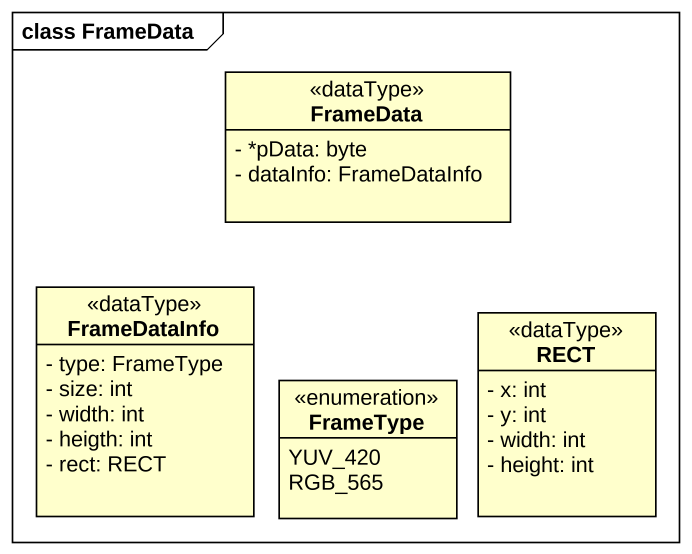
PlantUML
@startuml
mainframe class FrameData
hide circle
hide empty members
skinparam classAttributeIconSize 0
class FrameData <<dataType>> {
  - *pData: byte
  - dataInfo: FrameDataInfo
}
class FrameDataInfo <<dataType>> {
  - type: FrameType
  - size: int
  - width: int
  - heigth: int
  - rect: RECT
}
class RECT <<dataType>> {
  - x: int
  - y: int
  - width: int
  - height: int
}
enum FrameType {
  YUV_420
  RGB_565
}
@enduml
